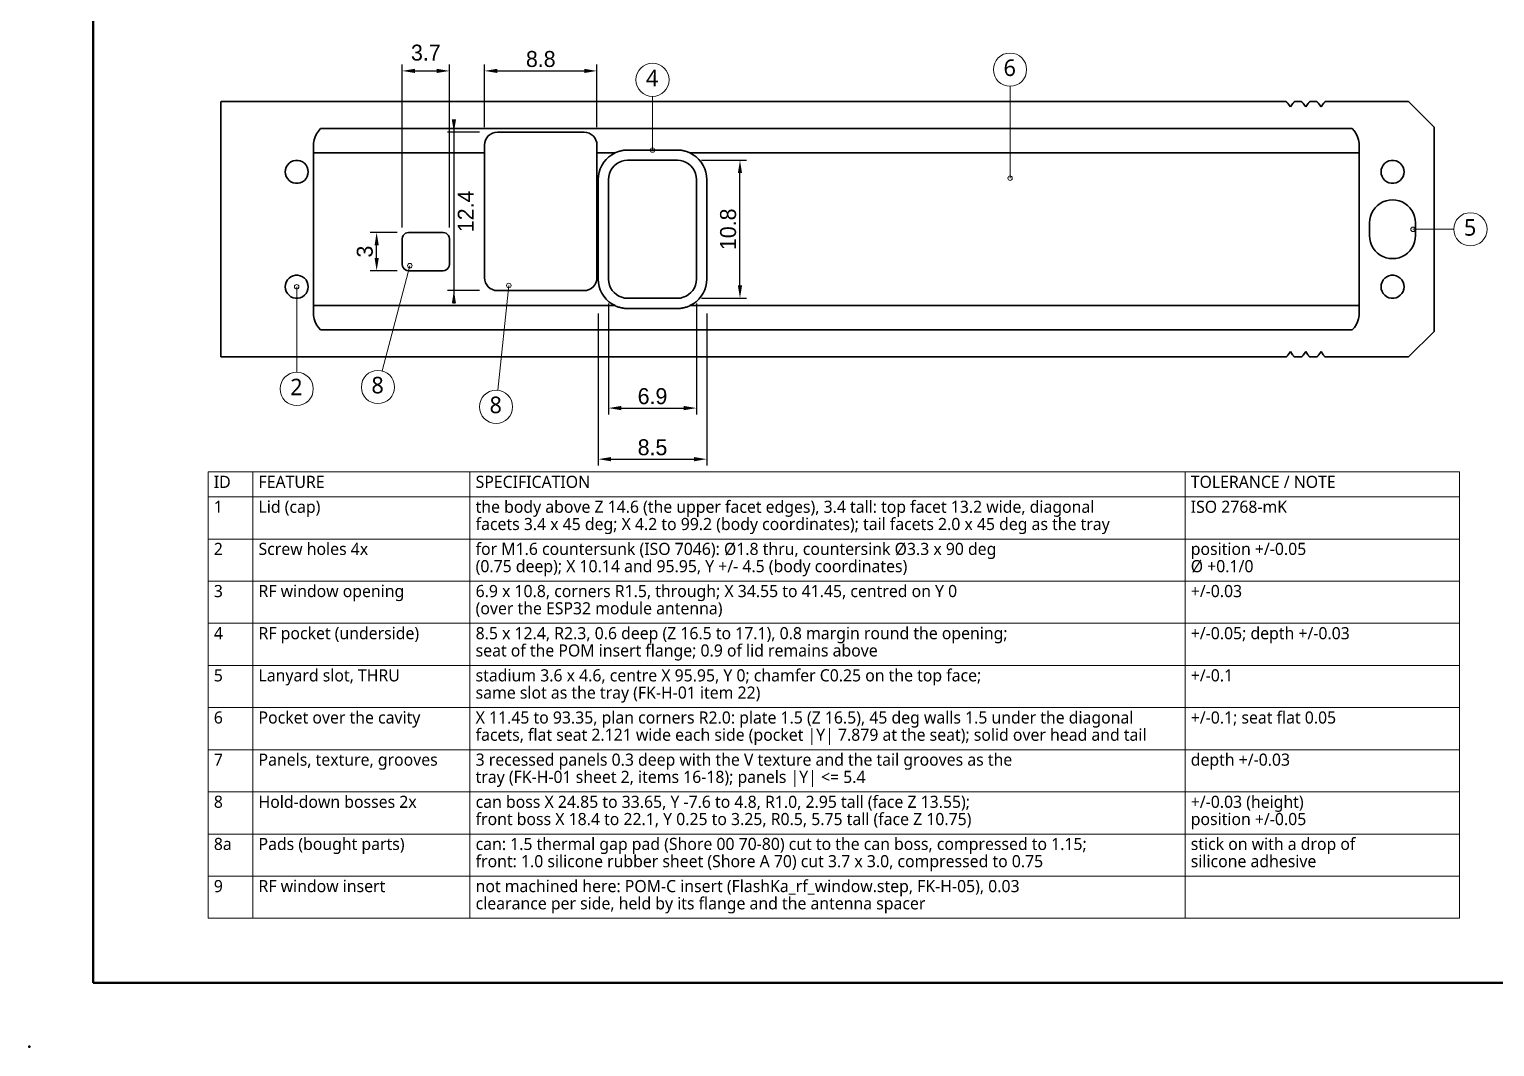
# Model space of a CAD drawing. Header units: millimetres. Extents: x 0 to 420, y 0 to 297.
# Drawn here: x 0 to 229.5, y 0 to 159.3 of the extents above; entities that cross this region are included whole.
import ezdxf

# ---------------------------------------------------------------- set-up
doc = ezdxf.new("R2010")
doc.units = ezdxf.units.MM
for name, color, linetype, lineweight in [('BORDER', 7, 'Continuous', 50), ('DIM', 5, 'Continuous', 13), ('TABLE', 7, 'Continuous', 18), ('TEXT', 7, 'Continuous', 18), ('VISIBLE', 7, 'Continuous', 35)]:
    doc.layers.add(name, color=color, linetype=linetype, lineweight=lineweight)
doc.styles.add('OpenSans', font='OpenSans-Regular.ttf')
doc.dimstyles.new('FK', dxfattribs={"dimtxt": 2.5, "dimasz": 2, "dimexe": 1, "dimexo": 0.8, "dimgap": 0.6, "dimtad": 1, "dimdec": 3, "dimlfac": 0.5, "dimdsep": 46, "dimcen": 2.5, "dimclrd": 5, "dimclre": 5, "dimclrt": 7, "dimazin": 3, "dimtfac": 1, "dimtmove": 0, "dimatfit": 3})

msp = doc.modelspace()

# ---------------------------------------------------------------- linework, layer by layer
at = {"layer": 'BORDER'}
msp.add_lwpolyline([(10, 10), (410, 10), (410, 287), (10, 287)], close=True, dxfattribs=at)
msp.add_point((0, 0), dxfattribs=at)
at = {"layer": 'DIM'}
for p, q in [((153.6, 136), (153.6, 150.4)), ((97.6, 140.4), (97.6, 148.8)), ((216.7, 128), (223.1, 128)), ((59.6, 122.3), (55.2617, 105.8144)), ((41.88, 119), (41.88, 105.6)), ((75.1, 119.2), (73.3722, 102.7857))]:
    msp.add_line(p, q, dxfattribs=at)
for centre, radius in [((97.6, 151.4), 2.6), ((153.6, 153), 2.6), ((97.6, 140.4), 0.35), ((153.6, 136), 0.35), ((225.7, 128), 2.6), ((216.7, 128), 0.35), ((59.6, 122.3), 0.35), ((41.88, 119), 0.35), ((75.1, 119.2), 0.35), ((41.88, 103), 2.6), ((54.6, 103.3), 2.6), ((73.1, 100.2), 2.6)]:
    msp.add_circle(centre, radius, dxfattribs=at)
at = {"layer": 'TABLE'}
for p, q in [((28, 90), (224, 90)), ((28, 90), (28, 20.1)), ((35, 90), (35, 20.1)), ((69, 90), (69, 20.1)), ((181, 90), (181, 20.1)), ((224, 90), (224, 20.1)), ((28, 86.1), (224, 86.1)), ((28, 79.5), (224, 79.5)), ((28, 72.9), (224, 72.9)), ((28, 66.3), (224, 66.3)), ((28, 59.7), (224, 59.7)), ((28, 53.1), (224, 53.1)), ((28, 46.5), (224, 46.5)), ((28, 39.9), (224, 39.9)), ((28, 33.3), (224, 33.3)), ((28, 26.7), (224, 26.7)), ((28, 20.1), (224, 20.1))]:
    msp.add_line(p, q, dxfattribs=at)
at = {"layer": 'VISIBLE'}
for points in [[(30.0494, 148), (30.0457, 147.996), (30.0421, 147.992), (30.0384, 147.9881), (30.0348, 147.9842), (30.0312, 147.9803), (30.0277, 147.9764), (30.0241, 147.9725), (30.0206, 147.9687), (30.0171, 147.9649), (30.0137, 147.9611), (30.0102, 147.9573), (30.0068, 147.9535), (30.0034, 147.9498), (30, 147.9461)], [(30, 147.9461), (30, 108.0539)], [(30.0494, 148), (196.8506, 148)], [(197.1485, 147.6485), (197.135, 147.6673), (197.1205, 147.6868), (197.105, 147.7071), (197.0883, 147.7282), (197.0705, 147.7502), (197.0516, 147.7732), (197.0314, 147.7972), (197.01, 147.8224), (196.9871, 147.8486), (196.9629, 147.8761), (196.9372, 147.9049), (196.91, 147.9351), (196.8811, 147.9668), (196.8506, 148)], [(197.5, 147.1515), (197.1485, 147.6485)], [(197.5, 147.1515), (197.8515, 147.6485)], [(198.1494, 148), (198.1189, 147.9668), (198.09, 147.9351), (198.0628, 147.9049), (198.0371, 147.8761), (198.0129, 147.8486), (197.99, 147.8224), (197.9686, 147.7972), (197.9484, 147.7732), (197.9295, 147.7502), (197.9117, 147.7282), (197.895, 147.7071), (197.8795, 147.6868), (197.865, 147.6673), (197.8515, 147.6485)], [(198.1494, 148), (199.2506, 148)], [(199.5485, 147.6485), (199.535, 147.6673), (199.5205, 147.6868), (199.505, 147.7071), (199.4883, 147.7282), (199.4705, 147.7502), (199.4516, 147.7732), (199.4314, 147.7972), (199.41, 147.8224), (199.3871, 147.8486), (199.3629, 147.8761), (199.3372, 147.9049), (199.31, 147.9351), (199.2811, 147.9668), (199.2506, 148)], [(199.9, 147.1515), (199.5485, 147.6485)], [(199.9, 147.1515), (200.2515, 147.6485)], [(200.5494, 148), (200.5189, 147.9668), (200.49, 147.9351), (200.4628, 147.9049), (200.4371, 147.8761), (200.4129, 147.8486), (200.39, 147.8224), (200.3686, 147.7972), (200.3484, 147.7732), (200.3295, 147.7502), (200.3117, 147.7282), (200.295, 147.7071), (200.2795, 147.6868), (200.265, 147.6673), (200.2515, 147.6485)], [(200.5494, 148), (201.6506, 148)], [(201.9485, 147.6485), (201.935, 147.6673), (201.9205, 147.6868), (201.905, 147.7071), (201.8883, 147.7282), (201.8705, 147.7502), (201.8516, 147.7732), (201.8314, 147.7972), (201.81, 147.8224), (201.7871, 147.8486), (201.7629, 147.8761), (201.7372, 147.9049), (201.71, 147.9351), (201.6811, 147.9668), (201.6506, 148)], [(202.3, 147.1515), (201.9485, 147.6485)], [(202.3, 147.1515), (202.6515, 147.6485)], [(202.9494, 148), (202.9189, 147.9668), (202.89, 147.9351), (202.8628, 147.9049), (202.8371, 147.8761), (202.8129, 147.8486), (202.79, 147.8224), (202.7686, 147.7972), (202.7484, 147.7732), (202.7295, 147.7502), (202.7117, 147.7282), (202.695, 147.7071), (202.6795, 147.6868), (202.665, 147.6673), (202.6515, 147.6485)], [(202.9494, 148), (216, 148)], [(216, 148), (220, 144)], [(44.5, 141), (44.5321, 141.5057), (44.6279, 142.0033), (44.7858, 142.4848), (45.0033, 142.9424), (45.2769, 143.3689), (45.6022, 143.7574)], [(207.1978, 143.7574), (45.6022, 143.7574)], [(71.3, 141.2), (71.3384, 141.5902), (71.4522, 141.9654), (71.6371, 142.3111), (71.8858, 142.6142), (72.1889, 142.8629), (72.5346, 143.0478), (72.9098, 143.1616), (73.3, 143.2)], [(73.3, 143.2), (86.9, 143.2)], [(88.9, 141.2), (88.8616, 141.5902), (88.7478, 141.9654), (88.5629, 142.3111), (88.3142, 142.6142), (88.0111, 142.8629), (87.6654, 143.0478), (87.2902, 143.1616), (86.9, 143.2)], [(207.1978, 143.7574), (207.5231, 143.3689), (207.7967, 142.9424), (208.0142, 142.4848), (208.1721, 142.0033), (208.2679, 141.5057), (208.3, 141)], [(220, 112), (220, 144)], [(44.5, 141), (44.5, 115)], [(71.3, 141.2), (71.3, 120.4)], [(88.9, 141.2), (88.9, 120.4)], [(93.7, 140.4), (93.5547, 140.3977), (93.4095, 140.3908), (93.2647, 140.3794), (93.1203, 140.3633), (92.9764, 140.3427), (92.8333, 140.3176), (92.691, 140.288), (92.5497, 140.2539), (92.4096, 140.2153), (92.2708, 140.1723), (92.1334, 140.125), (91.9976, 140.0734), (91.8635, 140.0175), (91.7312, 139.9574)], [(93.7, 140.4), (101.5, 140.4)], [(103.4688, 139.9574), (103.3365, 140.0175), (103.2024, 140.0734), (103.0666, 140.125), (102.9292, 140.1723), (102.7904, 140.2153), (102.6503, 140.2539), (102.509, 140.288), (102.3667, 140.3176), (102.2236, 140.3427), (102.0797, 140.3633), (101.9353, 140.3794), (101.7905, 140.3908), (101.6453, 140.3977), (101.5, 140.4)], [(208.3, 141), (208.3, 115)], [(40.08, 137), (40.1193, 136.6258), (40.2356, 136.2679), (40.4238, 135.942), (40.6756, 135.6623), (40.98, 135.4412), (41.3238, 135.2881), (41.6918, 135.2099), (42.0682, 135.2099), (42.4362, 135.2881), (42.78, 135.4412), (43.0844, 135.6623), (43.3362, 135.942), (43.5244, 136.2679), (43.6407, 136.6258), (43.68, 137), (43.6407, 137.3742), (43.5244, 137.7321), (43.3362, 138.058), (43.0844, 138.3377), (42.78, 138.5588), (42.4362, 138.7119), (42.0682, 138.7901), (41.6918, 138.7901), (41.3238, 138.7119), (40.98, 138.5588), (40.6756, 138.3377), (40.4238, 138.058), (40.2356, 137.7321), (40.1193, 137.3742), (40.08, 137)], [(44.5, 139.9574), (71.3, 139.9574)], [(88.9, 139.9574), (91.7312, 139.9574)], [(89.1, 135.8), (89.1361, 136.3753), (89.2439, 136.9415), (89.4216, 137.4899), (89.6666, 138.0116), (89.9748, 138.4987), (90.3416, 138.9434), (90.7611, 139.3387), (91.2267, 139.6785), (91.7312, 139.9574)], [(90.7, 135.8), (90.7369, 136.2693), (90.8468, 136.7271), (91.027, 137.162), (91.2729, 137.5634), (91.5787, 137.9213), (91.9366, 138.2271), (92.338, 138.473), (92.7729, 138.6532), (93.2307, 138.7631), (93.7, 138.8)], [(93.7, 138.8), (101.5, 138.8)], [(101.5, 138.8), (101.9693, 138.7631), (102.4271, 138.6532), (102.862, 138.473), (103.2634, 138.2271), (103.6213, 137.9213), (103.9271, 137.5634), (104.173, 137.162), (104.3532, 136.7271), (104.4631, 136.2693), (104.5, 135.8)], [(103.4688, 139.9574), (208.3, 139.9574)], [(103.4688, 139.9574), (103.9733, 139.6785), (104.4389, 139.3387), (104.8584, 138.9434), (105.2252, 138.4987), (105.5334, 138.0116), (105.7784, 137.4899), (105.9561, 136.9415), (106.0639, 136.3753), (106.1, 135.8)], [(211.7, 137), (211.7393, 136.6258), (211.8556, 136.2679), (212.0438, 135.942), (212.2956, 135.6623), (212.6, 135.4412), (212.9438, 135.2881), (213.3118, 135.2099), (213.6882, 135.2099), (214.0562, 135.2881), (214.4, 135.4412), (214.7044, 135.6623), (214.9562, 135.942), (215.1444, 136.2679), (215.2607, 136.6258), (215.3, 137), (215.2607, 137.3742), (215.1444, 137.7321), (214.9562, 138.058), (214.7044, 138.3377), (214.4, 138.5588), (214.0562, 138.7119), (213.6882, 138.7901), (213.3118, 138.7901), (212.9438, 138.7119), (212.6, 138.5588), (212.2956, 138.3377), (212.0438, 138.058), (211.8556, 137.7321), (211.7393, 137.3742), (211.7, 137)], [(89.1, 120.2), (89.1, 135.8)], [(90.7, 120.2), (90.7, 135.8)], [(104.5, 120.2), (104.5, 135.8)], [(106.1, 120.2), (106.1, 135.8)], [(217.1, 129), (217.0634, 129.5123), (216.9542, 130.0142), (216.7747, 130.4955), (216.5285, 130.9463), (216.2207, 131.3575), (215.8575, 131.7207), (215.4463, 132.0285), (214.9955, 132.2747), (214.5142, 132.4542), (214.0123, 132.5634), (213.5, 132.6), (212.9877, 132.5634), (212.4858, 132.4542), (212.0045, 132.2747), (211.5537, 132.0285), (211.1425, 131.7207), (210.7793, 131.3575), (210.4715, 130.9463), (210.2253, 130.4955), (210.0458, 130.0142), (209.9366, 129.5123), (209.9, 129)], [(209.9, 127), (209.9, 129)], [(217.1, 129), (217.1, 127)], [(58.4, 126.5), (58.4341, 126.7588), (58.534, 127), (58.6929, 127.2071), (58.9, 127.366), (59.1412, 127.4659), (59.4, 127.5)], [(58.4, 126.5), (58.4, 122.5)], [(59.4, 127.5), (64.8, 127.5)], [(65.8, 126.5), (65.7659, 126.7588), (65.666, 127), (65.5071, 127.2071), (65.3, 127.366), (65.0588, 127.4659), (64.8, 127.5)], [(65.8, 126.5), (65.8, 122.5)], [(209.9, 127), (209.9366, 126.4877), (210.0458, 125.9858), (210.2253, 125.5045), (210.4715, 125.0537), (210.7793, 124.6425), (211.1425, 124.2793), (211.5537, 123.9715), (212.0045, 123.7253), (212.4858, 123.5458), (212.9877, 123.4366), (213.5, 123.4), (214.0123, 123.4366), (214.5142, 123.5458), (214.9955, 123.7253), (215.4463, 123.9715), (215.8575, 124.2793), (216.2207, 124.6425), (216.5285, 125.0537), (216.7747, 125.5045), (216.9542, 125.9858), (217.0634, 126.4877), (217.1, 127)], [(58.4, 122.5), (58.4341, 122.2412), (58.534, 122), (58.6929, 121.7929), (58.9, 121.634), (59.1412, 121.5341), (59.4, 121.5)], [(65.8, 122.5), (65.7659, 122.2412), (65.666, 122), (65.5071, 121.7929), (65.3, 121.634), (65.0588, 121.5341), (64.8, 121.5)], [(40.08, 119), (40.1193, 118.6258), (40.2356, 118.2679), (40.4238, 117.942), (40.6756, 117.6623), (40.98, 117.4412), (41.3238, 117.2881), (41.6918, 117.2099), (42.0682, 117.2099), (42.4362, 117.2881), (42.78, 117.4412), (43.0844, 117.6623), (43.3362, 117.942), (43.5244, 118.2679), (43.6407, 118.6258), (43.68, 119), (43.6407, 119.3742), (43.5244, 119.7321), (43.3362, 120.058), (43.0844, 120.3377), (42.78, 120.5588), (42.4362, 120.7119), (42.0682, 120.7901), (41.6918, 120.7901), (41.3238, 120.7119), (40.98, 120.5588), (40.6756, 120.3377), (40.4238, 120.058), (40.2356, 119.7321), (40.1193, 119.3742), (40.08, 119)], [(59.4, 121.5), (64.8, 121.5)], [(71.3, 120.4), (71.3384, 120.0098), (71.4522, 119.6346), (71.6371, 119.2889), (71.8858, 118.9858), (72.1889, 118.7371), (72.5346, 118.5522), (72.9098, 118.4384), (73.3, 118.4)], [(88.9, 120.4), (88.8616, 120.0098), (88.7478, 119.6346), (88.5629, 119.2889), (88.3142, 118.9858), (88.0111, 118.7371), (87.6654, 118.5522), (87.2902, 118.4384), (86.9, 118.4)], [(91.7312, 116.0426), (91.2267, 116.3215), (90.7611, 116.6613), (90.3416, 117.0566), (89.9748, 117.5013), (89.6666, 117.9884), (89.4216, 118.5101), (89.2439, 119.0585), (89.1361, 119.6247), (89.1, 120.2)], [(93.7, 117.2), (93.2307, 117.2369), (92.7729, 117.3468), (92.338, 117.527), (91.9366, 117.7729), (91.5787, 118.0787), (91.2729, 118.4366), (91.027, 118.838), (90.8468, 119.2729), (90.7369, 119.7307), (90.7, 120.2)], [(104.5, 120.2), (104.4631, 119.7307), (104.3532, 119.2729), (104.173, 118.838), (103.9271, 118.4366), (103.6213, 118.0787), (103.2634, 117.7729), (102.862, 117.527), (102.4271, 117.3468), (101.9693, 117.2369), (101.5, 117.2)], [(106.1, 120.2), (106.0639, 119.6247), (105.9561, 119.0585), (105.7784, 118.5101), (105.5334, 117.9884), (105.2252, 117.5013), (104.8584, 117.0566), (104.4389, 116.6613), (103.9733, 116.3215), (103.4688, 116.0426)], [(211.7, 119), (211.7393, 118.6258), (211.8556, 118.2679), (212.0438, 117.942), (212.2956, 117.6623), (212.6, 117.4412), (212.9438, 117.2881), (213.3118, 117.2099), (213.6882, 117.2099), (214.0562, 117.2881), (214.4, 117.4412), (214.7044, 117.6623), (214.9562, 117.942), (215.1444, 118.2679), (215.2607, 118.6258), (215.3, 119), (215.2607, 119.3742), (215.1444, 119.7321), (214.9562, 120.058), (214.7044, 120.3377), (214.4, 120.5588), (214.0562, 120.7119), (213.6882, 120.7901), (213.3118, 120.7901), (212.9438, 120.7119), (212.6, 120.5588), (212.2956, 120.3377), (212.0438, 120.058), (211.8556, 119.7321), (211.7393, 119.3742), (211.7, 119)], [(73.3, 118.4), (86.9, 118.4)], [(93.7, 117.2), (101.5, 117.2)], [(44.5, 116.0426), (91.7312, 116.0426)], [(45.6022, 112.2426), (45.2769, 112.6311), (45.0033, 113.0576), (44.7858, 113.5152), (44.6279, 113.9967), (44.5321, 114.4943), (44.5, 115)], [(91.7312, 116.0426), (91.8635, 115.9825), (91.9976, 115.9266), (92.1334, 115.875), (92.2708, 115.8277), (92.4096, 115.7847), (92.5497, 115.7461), (92.691, 115.712), (92.8333, 115.6824), (92.9764, 115.6573), (93.1203, 115.6367), (93.2647, 115.6206), (93.4095, 115.6092), (93.5547, 115.6023), (93.7, 115.6)], [(93.7, 115.6), (101.5, 115.6)], [(101.5, 115.6), (101.6453, 115.6023), (101.7905, 115.6092), (101.9353, 115.6206), (102.0797, 115.6367), (102.2236, 115.6573), (102.3667, 115.6824), (102.509, 115.712), (102.6503, 115.7461), (102.7904, 115.7847), (102.9292, 115.8277), (103.0666, 115.875), (103.2024, 115.9266), (103.3365, 115.9825), (103.4688, 116.0426)], [(103.4688, 116.0426), (208.3, 116.0426)], [(208.3, 115), (208.2679, 114.4943), (208.1721, 113.9967), (208.0142, 113.5152), (207.7967, 113.0576), (207.5231, 112.6311), (207.1978, 112.2426)], [(45.6022, 112.2426), (207.1978, 112.2426)], [(216, 108), (220, 112)], [(30, 108.0539), (30.0034, 108.0502), (30.0068, 108.0465), (30.0102, 108.0427), (30.0137, 108.0389), (30.0171, 108.0351), (30.0206, 108.0313), (30.0241, 108.0275), (30.0277, 108.0236), (30.0312, 108.0197), (30.0348, 108.0158), (30.0384, 108.0119), (30.0421, 108.008), (30.0457, 108.004), (30.0494, 108)], [(30.0494, 108), (196.8506, 108)], [(196.8506, 108), (196.8811, 108.0332), (196.91, 108.0649), (196.9372, 108.0951), (196.9629, 108.1239), (196.9871, 108.1514), (197.01, 108.1776), (197.0314, 108.2028), (197.0516, 108.2268), (197.0705, 108.2498), (197.0883, 108.2718), (197.105, 108.2929), (197.1205, 108.3132), (197.135, 108.3327), (197.1485, 108.3515)], [(197.1485, 108.3515), (197.5, 108.8485)], [(197.8515, 108.3515), (197.5, 108.8485)], [(197.8515, 108.3515), (197.865, 108.3327), (197.8795, 108.3132), (197.895, 108.2929), (197.9117, 108.2718), (197.9295, 108.2498), (197.9484, 108.2268), (197.9686, 108.2028), (197.99, 108.1776), (198.0129, 108.1514), (198.0371, 108.1239), (198.0628, 108.0951), (198.09, 108.0649), (198.1189, 108.0332), (198.1494, 108)], [(198.1494, 108), (199.2506, 108)], [(199.2506, 108), (199.2811, 108.0332), (199.31, 108.0649), (199.3372, 108.0951), (199.3629, 108.1239), (199.3871, 108.1514), (199.41, 108.1776), (199.4314, 108.2028), (199.4516, 108.2268), (199.4705, 108.2498), (199.4883, 108.2718), (199.505, 108.2929), (199.5205, 108.3132), (199.535, 108.3327), (199.5485, 108.3515)], [(199.5485, 108.3515), (199.9, 108.8485)], [(200.2515, 108.3515), (199.9, 108.8485)], [(200.2515, 108.3515), (200.265, 108.3327), (200.2795, 108.3132), (200.295, 108.2929), (200.3117, 108.2718), (200.3295, 108.2498), (200.3484, 108.2268), (200.3686, 108.2028), (200.39, 108.1776), (200.4129, 108.1514), (200.4371, 108.1239), (200.4628, 108.0951), (200.49, 108.0649), (200.5189, 108.0332), (200.5494, 108)], [(200.5494, 108), (201.6506, 108)], [(201.6506, 108), (201.6811, 108.0332), (201.71, 108.0649), (201.7372, 108.0951), (201.7629, 108.1239), (201.7871, 108.1514), (201.81, 108.1776), (201.8314, 108.2028), (201.8516, 108.2268), (201.8705, 108.2498), (201.8883, 108.2718), (201.905, 108.2929), (201.9205, 108.3132), (201.935, 108.3327), (201.9485, 108.3515)], [(201.9485, 108.3515), (202.3, 108.8485)], [(202.6515, 108.3515), (202.3, 108.8485)], [(202.6515, 108.3515), (202.665, 108.3327), (202.6795, 108.3132), (202.695, 108.2929), (202.7117, 108.2718), (202.7295, 108.2498), (202.7484, 108.2268), (202.7686, 108.2028), (202.79, 108.1776), (202.8129, 108.1514), (202.8371, 108.1239), (202.8628, 108.0951), (202.89, 108.0649), (202.9189, 108.0332), (202.9494, 108)], [(202.9494, 108), (216, 108)]]:
    msp.add_lwpolyline(points, dxfattribs=at)

# ---------------------------------------------------------------- texts
at = {"layer": 'TEXT', "style": 'OpenSans'}
for s, height, p in [('6', 2.6, (152.5795, 152)), ('4', 2.6, (96.5795, 150.4)), ('5', 2.6, (224.6795, 127)), ('2', 2.6, (40.8595, 102)), ('8', 2.6, (53.5795, 102.3)), ('8', 2.6, (72.0795, 99.2)), ('ID', 1.9, (28.9, 87.5)), ('FEATURE', 1.9, (35.9, 87.5)), ('SPECIFICATION', 1.9, (69.9, 87.5)), ('TOLERANCE / NOTE', 1.9, (181.9, 87.5)), ('1', 1.9, (28.9, 83.6)), ('Lid (cap)', 1.9, (35.9, 83.6)), ('the body above Z 14.6 (the upper facet edges), 3.4 tall: top facet 13.2 wide, diagonal', 1.9, (69.9, 83.6)), ('ISO 2768-mK', 1.9, (181.9, 83.6)), ('facets 3.4 x 45 deg; X 4.2 to 99.2 (body coordinates); tail facets 2.0 x 45 deg as the tray', 1.9, (69.9, 80.9)), ('2', 1.9, (28.9, 77)), ('Screw holes 4x', 1.9, (35.9, 77)), ('for M1.6 countersunk (ISO 7046): Ø1.8 thru, countersink Ø3.3 x 90 deg', 1.9, (69.9, 77)), ('position +/-0.05', 1.9, (181.9, 77)), ('(0.75 deep); X 10.14 and 95.95, Y +/- 4.5 (body coordinates)', 1.9, (69.9, 74.3)), ('Ø +0.1/0', 1.9, (181.9, 74.3)), ('3', 1.9, (28.9, 70.4)), ('RF window opening', 1.9, (35.9, 70.4)), ('6.9 x 10.8, corners R1.5, through; X 34.55 to 41.45, centred on Y 0', 1.9, (69.9, 70.4)), ('+/-0.03', 1.9, (181.9, 70.4)), ('(over the ESP32 module antenna)', 1.9, (69.9, 67.7)), ('4', 1.9, (28.9, 63.8)), ('RF pocket (underside)', 1.9, (35.9, 63.8)), ('8.5 x 12.4, R2.3, 0.6 deep (Z 16.5 to 17.1), 0.8 margin round the opening;', 1.9, (69.9, 63.8)), ('+/-0.05; depth +/-0.03', 1.9, (181.9, 63.8)), ('seat of the POM insert flange; 0.9 of lid remains above', 1.9, (69.9, 61.1)), ('5', 1.9, (28.9, 57.2)), ('Lanyard slot, THRU', 1.9, (35.9, 57.2)), ('stadium 3.6 x 4.6, centre X 95.95, Y 0; chamfer C0.25 on the top face;', 1.9, (69.9, 57.2)), ('+/-0.1', 1.9, (181.9, 57.2)), ('same slot as the tray (FK-H-01 item 22)', 1.9, (69.9, 54.5)), ('6', 1.9, (28.9, 50.6)), ('Pocket over the cavity', 1.9, (35.9, 50.6)), ('X 11.45 to 93.35, plan corners R2.0: plate 1.5 (Z 16.5), 45 deg walls 1.5 under the diagonal', 1.9, (69.9, 50.6)), ('+/-0.1; seat flat 0.05', 1.9, (181.9, 50.6)), ('facets, flat seat 2.121 wide each side (pocket |Y| 7.879 at the seat); solid over head and tail', 1.9, (69.9, 47.9)), ('7', 1.9, (28.9, 44)), ('Panels, texture, grooves', 1.9, (35.9, 44)), ('3 recessed panels 0.3 deep with the V texture and the tail grooves as the', 1.9, (69.9, 44)), ('depth +/-0.03', 1.9, (181.9, 44)), ('tray (FK-H-01 sheet 2, items 16-18); panels |Y| <= 5.4', 1.9, (69.9, 41.3)), ('8', 1.9, (28.9, 37.4)), ('Hold-down bosses 2x', 1.9, (35.9, 37.4)), ('can boss X 24.85 to 33.65, Y -7.6 to 4.8, R1.0, 2.95 tall (face Z 13.55);', 1.9, (69.9, 37.4)), ('+/-0.03 (height)', 1.9, (181.9, 37.4)), ('front boss X 18.4 to 22.1, Y 0.25 to 3.25, R0.5, 5.75 tall (face Z 10.75)', 1.9, (69.9, 34.7)), ('position +/-0.05', 1.9, (181.9, 34.7)), ('8a', 1.9, (28.9, 30.8)), ('Pads (bought parts)', 1.9, (35.9, 30.8)), ('can: 1.5 thermal gap pad (Shore 00 70-80) cut to the can boss, compressed to 1.15;', 1.9, (69.9, 30.8)), ('stick on with a drop of', 1.9, (181.9, 30.8)), ('front: 1.0 silicone rubber sheet (Shore A 70) cut 3.7 x 3.0, compressed to 0.75', 1.9, (69.9, 28.1)), ('silicone adhesive', 1.9, (181.9, 28.1)), ('9', 1.9, (28.9, 24.2)), ('RF window insert', 1.9, (35.9, 24.2)), ('not machined here: POM-C insert (FlashKa_rf_window.step, FK-H-05), 0.03', 1.9, (69.9, 24.2)), ('clearance per side, held by its flange and the antenna spacer', 1.9, (69.9, 21.5))]:
    msp.add_text(s, height=height, dxfattribs=at).set_placement(p)

# ---------------------------------------------------------------- dimensions: what is measured, and where the dimension line sits
at = {"layer": 'DIM'}
for base, p1, p2 in [((58.4, 152.8), (58.4, 127.5), (65.8, 127.5)), ((71.3, 152.8), (71.3, 143.2), (88.9, 143.2)), ((90.7, 100), (90.7, 117.2), (104.5, 117.2)), ((89.1, 92), (89.1, 115.6), (106.1, 115.6))]:
    msp.add_linear_dim(base=base, p1=p1, p2=p2, dimstyle='FK', dxfattribs=at).render()
for base, p1, p2 in [((66.5, 143.2), (71.3, 143.2), (71.3, 118.4)), ((111.3, 117.2), (104.5, 117.2), (104.5, 138.8)), ((54.4, 121.5), (58.4, 121.5), (58.4, 127.5))]:
    msp.add_linear_dim(base=base, p1=p1, p2=p2, angle=90, dimstyle='FK', dxfattribs=at).render()

doc.saveas('drawing.dxf')
